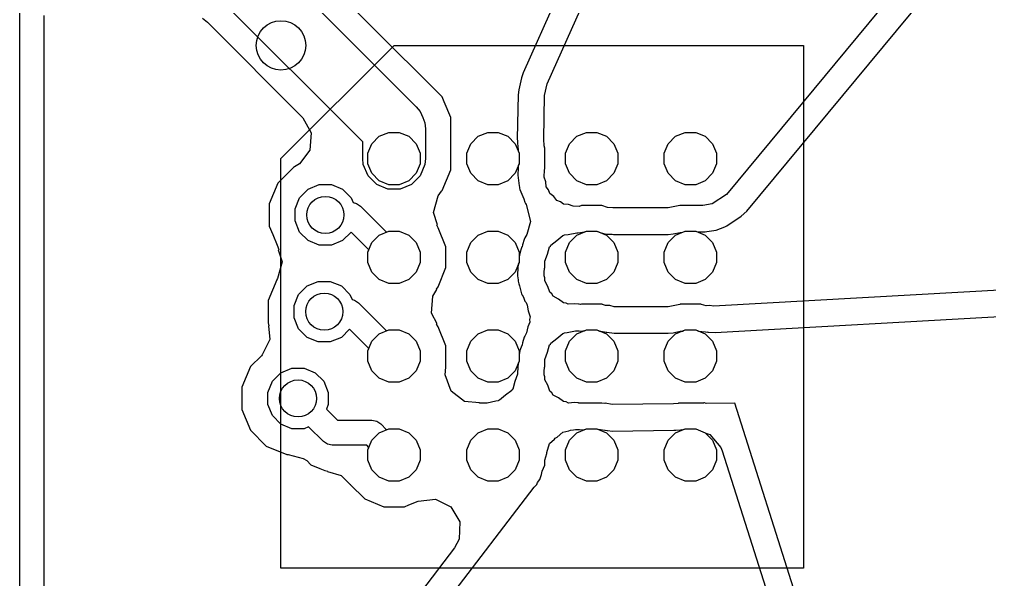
# Model space of a CAD drawing. Extents: x -28 to 34.6, y -6.7 to 48.3.
# Drawn here: x 15.497 to 19.425, y 4.337 to 6.605 of the extents above; entities that cross this region are included whole.
import ezdxf

# ---------------------------------------------------------------- set-up
doc = ezdxf.new("R2010")
doc.units = 0
doc.layers.add('BLACK', color=7, linetype='CONTINUOUS')

msp = doc.modelspace()

# ---------------------------------------------------------------- linework, layer by layer
at = {"layer": 'BLACK', "linetype": 'CONTINUOUS'}
for p, q in [((15.497245, 15.404511), (15.497245, 0)), ((17.968322, 7.354384), (17.536767, 6.388078)), ((17.634559, 6.344403), (18.084332, 7.351502)), ((19.557454, 7.339122), (18.359903, 5.896403)), ((18.442312, 5.827998), (19.639863, 7.270717)), ((16.474332, 6.881108), (17.104135, 6.251304)), ((16.915246, 6.584584), (16.612751, 6.88708)), ((16.887332, 6.108897), (16.264726, 6.731502)), ((15.597745, 0.785626), (15.597745, 6.620496)), ((16.238112, 6.609717), (16.258754, 6.593083)), ((16.258754, 6.593083), (16.645067, 6.20677)), ((17.208554, 6.291276), (16.915246, 6.584584)), ((16.556332, 6.041502), (17.014332, 6.499502)), ((17.014332, 6.499502), (18.672332, 6.499502)), ((18.672332, 6.499502), (18.672332, 4.383502)), ((17.53005, 6.367819), (17.519298, 6.319834)), ((17.530055, 6.367838), (17.53005, 6.367819)), ((17.536767, 6.388078), (17.530055, 6.367838)), ((17.623809, 6.296426), (17.634559, 6.344403)), ((17.216916, 6.271088), (17.208554, 6.291276)), ((17.516731, 6.29865), (17.513053, 6.122089)), ((17.516732, 6.298658), (17.516731, 6.29865)), ((17.519297, 6.319828), (17.516732, 6.298658)), ((17.519298, 6.319834), (17.519297, 6.319828)), ((17.62013, 6.119843), (17.623809, 6.296426)), ((17.104135, 6.251304), (17.119929, 6.23206)), ((17.243432, 6.207073), (17.216916, 6.271088)), ((16.645067, 6.20677), (16.678552, 6.145447)), ((17.119929, 6.23206), (17.130279, 6.207073)), ((17.130279, 6.207073), (17.138892, 6.186278)), ((17.243432, 5.995931), (17.243432, 6.207073)), ((17.138892, 6.186278), (17.141332, 6.161502)), ((16.678552, 6.145447), (16.673568, 6.075755)), ((16.924533, 6.101504), (16.95433, 6.131301)), ((16.924533, 6.101504), (16.95433, 6.131301)), ((16.95433, 6.131301), (16.993262, 6.147427)), ((16.95433, 6.131301), (16.993262, 6.147427)), ((16.993262, 6.147427), (17.035402, 6.147427)), ((16.993262, 6.147427), (17.035402, 6.147427)), ((17.035402, 6.147427), (17.074334, 6.131301)), ((17.035402, 6.147427), (17.074334, 6.131301)), ((17.074334, 6.131301), (17.104131, 6.101504)), ((17.074334, 6.131301), (17.104131, 6.101504)), ((17.141332, 6.161502), (17.141332, 6.041502)), ((17.324533, 6.101504), (17.35433, 6.131301)), ((17.324533, 6.101504), (17.35433, 6.131301)), ((17.35433, 6.131301), (17.393262, 6.147427)), ((17.35433, 6.131301), (17.393262, 6.147427)), ((17.393262, 6.147427), (17.435402, 6.147427)), ((17.393262, 6.147427), (17.435402, 6.147427)), ((17.435402, 6.147427), (17.474334, 6.131301)), ((17.435402, 6.147427), (17.474334, 6.131301)), ((17.474334, 6.131301), (17.504131, 6.101504)), ((17.474334, 6.131301), (17.504131, 6.101504)), ((17.724533, 6.101504), (17.75433, 6.131301)), ((17.724533, 6.101504), (17.75433, 6.131301)), ((17.75433, 6.131301), (17.793262, 6.147427)), ((17.75433, 6.131301), (17.793262, 6.147427)), ((17.793262, 6.147427), (17.835402, 6.147427)), ((17.793262, 6.147427), (17.835402, 6.147427)), ((17.835402, 6.147427), (17.874334, 6.131301)), ((17.835402, 6.147427), (17.874334, 6.131301)), ((17.874334, 6.131301), (17.904131, 6.101504)), ((17.874334, 6.131301), (17.904131, 6.101504)), ((18.124533, 6.101504), (18.15433, 6.131301)), ((18.124533, 6.101504), (18.15433, 6.131301)), ((18.15433, 6.131301), (18.193262, 6.147427)), ((18.15433, 6.131301), (18.193262, 6.147427)), ((18.193262, 6.147427), (18.235402, 6.147427)), ((18.193262, 6.147427), (18.235402, 6.147427)), ((18.235402, 6.147427), (18.274334, 6.131301)), ((18.235402, 6.147427), (18.274334, 6.131301)), ((18.274334, 6.131301), (18.304131, 6.101504)), ((18.274334, 6.131301), (18.304131, 6.101504)), ((16.887332, 6.041502), (16.887332, 6.108897)), ((16.908407, 6.062572), (16.924533, 6.101504)), ((16.908407, 6.062572), (16.924533, 6.101504)), ((17.104131, 6.101504), (17.120257, 6.062572)), ((17.104131, 6.101504), (17.120257, 6.062572)), ((17.308407, 6.062572), (17.324533, 6.101504)), ((17.308407, 6.062572), (17.324533, 6.101504)), ((17.504131, 6.101504), (17.520257, 6.062572)), ((17.504131, 6.101504), (17.520257, 6.062572)), ((17.513053, 6.122089), (17.513053, 6.122038)), ((17.513053, 6.122038), (17.513441, 6.11047)), ((17.513441, 6.11047), (17.513442, 6.110453)), ((17.513442, 6.110453), (17.515798, 6.083684)), ((17.622486, 6.093074), (17.62013, 6.119843)), ((17.624431, 6.083294), (17.622486, 6.093074)), ((17.708407, 6.062572), (17.724533, 6.101504)), ((17.708407, 6.062572), (17.724533, 6.101504)), ((17.904131, 6.101504), (17.920257, 6.062572)), ((17.904131, 6.101504), (17.920257, 6.062572)), ((18.108407, 6.062572), (18.124533, 6.101504)), ((18.108407, 6.062572), (18.124533, 6.101504)), ((18.304131, 6.101504), (18.320257, 6.062572)), ((18.304131, 6.101504), (18.320257, 6.062572)), ((16.673568, 6.075755), (16.631696, 6.019822)), ((16.908407, 6.020432), (16.908407, 6.062572)), ((16.908407, 6.020432), (16.908407, 6.062572)), ((17.120257, 6.062572), (17.120257, 6.020432)), ((17.120257, 6.062572), (17.120257, 6.020432)), ((17.308407, 6.020432), (17.308407, 6.062572)), ((17.308407, 6.020432), (17.308407, 6.062572)), ((17.515798, 6.083684), (17.515799, 6.083674)), ((17.515799, 6.083674), (17.516083, 6.08169)), ((17.516083, 6.08169), (17.516859, 6.070775)), ((17.516859, 6.070775), (17.520257, 6.062572)), ((17.520257, 6.062572), (17.520257, 6.020432)), ((17.520257, 6.062572), (17.520257, 6.020432)), ((17.520257, 6.062572), (17.520257, 6.020432)), ((17.624432, 6.083293), (17.624431, 6.083294)), ((17.624432, 5.999711), (17.624432, 6.083293)), ((17.708407, 6.020432), (17.708407, 6.062572)), ((17.708407, 6.020432), (17.708407, 6.062572)), ((17.920257, 6.062572), (17.920257, 6.020432)), ((17.920257, 6.062572), (17.920257, 6.020432)), ((18.108407, 6.020432), (18.108407, 6.062572)), ((18.108407, 6.020432), (18.108407, 6.062572)), ((18.320257, 6.062572), (18.320257, 6.020432)), ((18.320257, 6.062572), (18.320257, 6.020432)), ((16.556332, 4.383502), (16.556332, 6.041502)), ((16.631696, 6.019822), (16.611142, 6.008117)), ((16.889772, 6.016726), (16.887332, 6.041502)), ((16.908735, 5.970945), (16.889772, 6.016726)), ((16.924533, 5.9815), (16.908407, 6.020432)), ((16.924533, 5.9815), (16.908407, 6.020432)), ((17.120257, 6.020432), (17.104131, 5.9815)), ((17.120257, 6.020432), (17.104131, 5.9815)), ((17.138892, 6.016726), (17.119929, 5.970945)), ((17.141332, 6.041502), (17.138892, 6.016726)), ((17.324533, 5.9815), (17.308407, 6.020432)), ((17.324533, 5.9815), (17.308407, 6.020432)), ((17.520257, 6.020432), (17.504131, 5.9815)), ((17.520257, 6.020432), (17.504131, 5.9815)), ((17.517332, 6.013086), (17.517012, 6.004178)), ((17.520257, 6.020432), (17.517332, 6.013371)), ((17.517332, 6.013371), (17.517332, 6.013086)), ((17.724533, 5.9815), (17.708407, 6.020432)), ((17.724533, 5.9815), (17.708407, 6.020432)), ((17.920257, 6.020432), (17.904131, 5.9815)), ((17.920257, 6.020432), (17.904131, 5.9815)), ((18.124533, 5.9815), (18.108407, 6.020432)), ((18.124533, 5.9815), (18.108407, 6.020432)), ((18.320257, 6.020432), (18.304131, 5.9815)), ((18.320257, 6.020432), (18.304131, 5.9815)), ((16.607288, 6.005542), (16.543406, 5.94166)), ((16.611142, 6.008117), (16.607288, 6.005542)), ((16.943775, 5.935905), (16.908735, 5.970945)), ((16.95433, 5.951703), (16.924533, 5.9815)), ((16.95433, 5.951703), (16.924533, 5.9815)), ((17.104131, 5.9815), (17.074334, 5.951703)), ((17.104131, 5.9815), (17.074334, 5.951703)), ((17.119929, 5.970945), (17.084889, 5.935905)), ((17.208553, 5.911727), (17.243432, 5.995931)), ((17.35433, 5.951703), (17.324533, 5.9815)), ((17.35433, 5.951703), (17.324533, 5.9815)), ((17.504131, 5.9815), (17.474334, 5.951703)), ((17.504131, 5.9815), (17.474334, 5.951703)), ((17.516986, 6.003817), (17.514821, 5.973706)), ((17.514821, 5.973706), (17.520653, 5.930394)), ((17.517012, 6.004178), (17.516986, 6.003817)), ((17.621655, 5.966019), (17.623728, 5.994991)), ((17.623652, 5.995766), (17.623805, 5.996066)), ((17.623728, 5.994991), (17.623652, 5.995766)), ((17.623805, 5.996066), (17.623861, 5.996845)), ((17.623861, 5.996845), (17.62443, 5.999707)), ((17.62443, 5.999707), (17.624432, 5.999711)), ((17.75433, 5.951703), (17.724533, 5.9815)), ((17.75433, 5.951703), (17.724533, 5.9815)), ((17.904131, 5.9815), (17.874334, 5.951703)), ((17.904131, 5.9815), (17.874334, 5.951703)), ((18.15433, 5.951703), (18.124533, 5.9815)), ((18.15433, 5.951703), (18.124533, 5.9815)), ((18.304131, 5.9815), (18.274334, 5.951703)), ((18.304131, 5.9815), (18.274334, 5.951703)), ((16.543406, 5.94166), (16.508832, 5.858192)), ((16.666486, 5.916951), (16.711546, 5.935615)), ((16.711546, 5.935615), (16.760318, 5.935615)), ((16.760318, 5.935615), (16.805378, 5.916951)), ((16.989556, 5.916942), (16.943775, 5.935905)), ((16.993262, 5.935577), (16.95433, 5.951703)), ((16.993262, 5.935577), (16.95433, 5.951703)), ((17.035402, 5.935577), (16.993262, 5.935577)), ((17.035402, 5.935577), (16.993262, 5.935577)), ((17.074334, 5.951703), (17.035402, 5.935577)), ((17.074334, 5.951703), (17.035402, 5.935577)), ((17.084889, 5.935905), (17.039108, 5.916942)), ((17.393262, 5.935577), (17.35433, 5.951703)), ((17.393262, 5.935577), (17.35433, 5.951703)), ((17.435402, 5.935577), (17.393262, 5.935577)), ((17.435402, 5.935577), (17.393262, 5.935577)), ((17.474334, 5.951703), (17.435402, 5.935577)), ((17.474334, 5.951703), (17.435402, 5.935577)), ((17.628483, 5.946661), (17.621655, 5.966019)), ((17.630493, 5.926232), (17.628483, 5.946661)), ((17.793262, 5.935577), (17.75433, 5.951703)), ((17.793262, 5.935577), (17.75433, 5.951703)), ((17.835402, 5.935577), (17.793262, 5.935577)), ((17.835402, 5.935577), (17.793262, 5.935577)), ((17.874334, 5.951703), (17.835402, 5.935577)), ((17.874334, 5.951703), (17.835402, 5.935577)), ((18.193262, 5.935577), (18.15433, 5.951703)), ((18.193262, 5.935577), (18.15433, 5.951703)), ((18.235402, 5.935577), (18.193262, 5.935577)), ((18.235402, 5.935577), (18.193262, 5.935577)), ((18.274334, 5.951703), (18.235402, 5.935577)), ((18.274334, 5.951703), (18.235402, 5.935577)), ((16.631998, 5.882463), (16.666486, 5.916951)), ((16.805378, 5.916951), (16.839866, 5.882463)), ((17.039108, 5.916942), (16.989556, 5.916942)), ((17.192473, 5.890946), (17.206584, 5.908781)), ((17.206584, 5.908781), (17.208551, 5.911725)), ((17.208551, 5.911725), (17.208553, 5.911727)), ((17.520653, 5.930394), (17.521707, 5.926021)), ((17.521707, 5.926021), (17.522421, 5.921793)), ((17.522421, 5.921793), (17.523906, 5.91575)), ((17.523906, 5.91575), (17.523907, 5.915746)), ((17.523907, 5.915746), (17.523908, 5.915745)), ((17.523908, 5.915745), (17.539062, 5.878204)), ((17.639869, 5.91438), (17.630493, 5.926232)), ((17.644896, 5.900128), (17.639869, 5.91438)), ((17.661106, 5.887535), (17.644896, 5.900128)), ((18.359903, 5.896403), (18.301938, 5.857392)), ((16.508832, 5.858192), (16.508832, 5.767843)), ((16.613334, 5.837403), (16.631998, 5.882463)), ((16.839866, 5.882463), (16.848017, 5.862783)), ((16.848017, 5.862783), (16.862257, 5.85995)), ((16.862257, 5.85995), (16.878738, 5.848938)), ((17.173989, 5.823566), (17.192473, 5.890946)), ((17.539062, 5.878204), (17.543895, 5.864503)), ((17.543895, 5.864503), (17.54548, 5.862304)), ((17.54548, 5.862304), (17.546498, 5.859784)), ((17.546498, 5.859784), (17.546501, 5.85978)), ((17.546501, 5.85978), (17.546504, 5.859773)), ((17.546504, 5.859773), (17.549427, 5.854746)), ((17.549427, 5.854746), (17.566105, 5.786896)), ((17.673842, 5.871435), (17.661106, 5.887535)), ((17.688137, 5.866534), (17.673842, 5.871435)), ((17.700071, 5.857262), (17.688137, 5.866534)), ((17.720516, 5.855432), (17.700071, 5.857262)), ((17.739934, 5.848773), (17.720516, 5.855432)), ((18.301938, 5.857392), (18.26449, 5.851602)), ((16.613334, 5.788631), (16.613334, 5.837403)), ((16.878738, 5.848938), (16.98406, 5.743616)), ((17.189921, 5.772688), (17.173989, 5.823566)), ((17.763197, 5.847732), (17.739934, 5.848773)), ((17.772541, 5.851602), (17.763197, 5.847732)), ((17.856123, 5.851602), (17.772541, 5.851602)), ((17.877854, 5.842601), (17.856123, 5.851602)), ((17.899628, 5.841626), (17.877854, 5.842601)), ((17.905172, 5.841502), (17.899628, 5.841626)), ((18.123492, 5.841502), (17.905172, 5.841502)), ((18.170944, 5.850941), (18.123492, 5.841502)), ((18.172537, 5.851601), (18.170944, 5.850941)), ((18.172539, 5.851602), (18.172537, 5.851601)), ((18.172541, 5.851602), (18.172539, 5.851602)), ((18.256123, 5.851602), (18.172541, 5.851602)), ((18.26449, 5.851602), (18.256123, 5.851602)), ((18.419701, 5.807551), (18.442312, 5.827998)), ((16.631998, 5.743571), (16.613334, 5.788631)), ((17.566105, 5.786896), (17.551351, 5.733531)), ((18.361736, 5.76854), (18.419701, 5.807551)), ((16.508832, 5.767843), (16.523045, 5.733531)), ((16.666486, 5.709083), (16.631998, 5.743571)), ((16.839866, 5.743571), (16.805378, 5.709083)), ((16.840028, 5.743964), (16.839866, 5.743571)), ((16.912218, 5.671774), (16.840028, 5.743964)), ((16.95433, 5.731301), (16.993262, 5.747427)), ((16.95433, 5.731301), (16.993262, 5.747427)), ((16.98406, 5.743616), (16.993262, 5.747427)), ((16.993262, 5.747427), (17.035402, 5.747427)), ((16.993262, 5.747427), (17.035402, 5.747427)), ((16.993262, 5.747427), (17.035402, 5.747427)), ((17.035402, 5.747427), (17.074334, 5.731301)), ((17.035402, 5.747427), (17.074334, 5.731301)), ((17.035402, 5.747427), (17.074334, 5.731301)), ((17.187772, 5.771797), (17.189921, 5.772688)), ((17.192445, 5.760515), (17.187772, 5.771797)), ((17.192446, 5.760514), (17.192445, 5.760515)), ((17.224432, 5.683293), (17.192446, 5.760514)), ((17.35433, 5.731301), (17.393262, 5.747427)), ((17.35433, 5.731301), (17.393262, 5.747427)), ((17.393262, 5.747427), (17.435402, 5.747427)), ((17.393262, 5.747427), (17.435402, 5.747427)), ((17.435402, 5.747427), (17.474334, 5.731301)), ((17.435402, 5.747427), (17.474334, 5.731301)), ((17.718914, 5.734128), (17.753975, 5.740938)), ((17.753975, 5.740938), (17.758409, 5.740739)), ((17.75433, 5.731301), (17.793262, 5.747427)), ((17.75433, 5.731301), (17.793262, 5.747427)), ((17.758409, 5.740739), (17.76917, 5.742631)), ((17.76917, 5.742631), (17.785018, 5.744013)), ((17.785018, 5.744013), (17.793262, 5.747427)), ((17.793262, 5.747427), (17.835402, 5.747427)), ((17.793262, 5.747427), (17.835402, 5.747427)), ((17.793262, 5.747427), (17.835402, 5.747427)), ((17.835402, 5.747427), (17.853363, 5.739988)), ((17.835402, 5.747427), (17.874334, 5.731301)), ((17.835402, 5.747427), (17.874334, 5.731301)), ((17.853363, 5.739988), (17.873063, 5.735608)), ((17.873063, 5.735608), (17.894837, 5.734633)), ((18.123492, 5.734402), (18.144372, 5.736458)), ((18.144372, 5.736458), (18.144378, 5.73646)), ((18.144378, 5.73646), (18.144387, 5.73646)), ((18.144387, 5.73646), (18.172836, 5.74212)), ((18.15433, 5.731301), (18.193262, 5.747427)), ((18.15433, 5.731301), (18.193262, 5.747427)), ((18.172836, 5.74212), (18.182823, 5.743104)), ((18.182823, 5.743104), (18.193262, 5.747427)), ((18.193262, 5.747427), (18.235402, 5.747427)), ((18.193262, 5.747427), (18.235402, 5.747427)), ((18.193262, 5.747427), (18.235402, 5.747427)), ((18.235402, 5.747427), (18.242464, 5.744502)), ((18.235402, 5.747427), (18.274334, 5.731301)), ((18.235402, 5.747427), (18.274334, 5.731301)), ((18.242464, 5.744502), (18.264495, 5.744502)), ((18.264495, 5.744502), (18.273581, 5.745201)), ((18.273581, 5.745201), (18.280855, 5.74576)), ((18.280855, 5.74576), (18.318303, 5.75155)), ((18.318303, 5.75155), (18.35374, 5.765412)), ((18.35374, 5.765412), (18.361729, 5.768537)), ((18.361729, 5.768537), (18.36173, 5.768538)), ((18.36173, 5.768538), (18.361736, 5.76854)), ((16.523045, 5.733531), (16.541042, 5.690081)), ((16.711546, 5.690419), (16.666486, 5.709083)), ((16.805378, 5.709083), (16.760318, 5.690419)), ((16.908407, 5.662572), (16.924533, 5.701504)), ((16.908407, 5.662572), (16.924533, 5.701504)), ((16.924533, 5.701504), (16.95433, 5.731301)), ((16.924533, 5.701504), (16.95433, 5.731301)), ((17.074334, 5.731301), (17.104131, 5.701504)), ((17.074334, 5.731301), (17.104131, 5.701504)), ((17.074334, 5.731301), (17.104131, 5.701504)), ((17.104131, 5.701504), (17.120257, 5.662572)), ((17.104131, 5.701504), (17.120257, 5.662572)), ((17.104131, 5.701504), (17.120257, 5.662572)), ((17.308407, 5.662572), (17.324533, 5.701504)), ((17.308407, 5.662572), (17.324533, 5.701504)), ((17.324533, 5.701504), (17.35433, 5.731301)), ((17.324533, 5.701504), (17.35433, 5.731301)), ((17.474334, 5.731301), (17.504131, 5.701504)), ((17.474334, 5.731301), (17.504131, 5.701504)), ((17.504131, 5.701504), (17.520257, 5.662572)), ((17.504131, 5.701504), (17.520257, 5.662572)), ((17.541355, 5.714278), (17.534812, 5.691997)), ((17.543994, 5.720057), (17.541355, 5.714278)), ((17.54406, 5.720021), (17.543994, 5.720057)), ((17.551351, 5.733531), (17.54406, 5.720021)), ((17.648796, 5.690877), (17.673511, 5.709572)), ((17.673511, 5.709572), (17.696921, 5.729856)), ((17.696921, 5.729856), (17.701506, 5.730747)), ((17.701506, 5.730747), (17.70452, 5.733026)), ((17.70452, 5.733026), (17.718914, 5.734128)), ((17.708407, 5.662572), (17.724533, 5.701504)), ((17.708407, 5.662572), (17.724533, 5.701504)), ((17.724533, 5.701504), (17.75433, 5.731301)), ((17.724533, 5.701504), (17.75433, 5.731301)), ((17.874334, 5.731301), (17.904131, 5.701504)), ((17.874334, 5.731301), (17.904131, 5.701504)), ((17.894837, 5.734633), (17.897233, 5.734553)), ((17.897233, 5.734553), (17.902777, 5.734429)), ((17.902777, 5.734429), (17.905172, 5.734402)), ((17.904131, 5.701504), (17.920257, 5.662572)), ((17.904131, 5.701504), (17.920257, 5.662572)), ((17.905172, 5.734402), (17.90518, 5.734402)), ((17.90518, 5.734402), (18.123492, 5.734402)), ((18.108407, 5.662572), (18.124533, 5.701504)), ((18.108407, 5.662572), (18.124533, 5.701504)), ((18.124533, 5.701504), (18.15433, 5.731301)), ((18.124533, 5.701504), (18.15433, 5.731301)), ((18.274334, 5.731301), (18.304131, 5.701504)), ((18.274334, 5.731301), (18.304131, 5.701504)), ((18.304131, 5.701504), (18.320257, 5.662572)), ((18.304131, 5.701504), (18.320257, 5.662572)), ((16.541042, 5.690081), (16.54808, 5.673092)), ((16.54808, 5.673092), (16.545525, 5.672034)), ((16.545525, 5.672034), (16.560997, 5.622607)), ((16.760318, 5.690419), (16.711546, 5.690419)), ((16.908407, 5.662572), (16.912218, 5.671774)), ((16.908407, 5.620432), (16.908407, 5.662572)), ((16.908407, 5.620432), (16.908407, 5.662572)), ((16.908407, 5.620432), (16.908407, 5.662572)), ((17.120257, 5.662572), (17.120257, 5.620432)), ((17.120257, 5.662572), (17.120257, 5.620432)), ((17.120257, 5.662572), (17.120257, 5.620432)), ((17.224432, 5.599711), (17.224432, 5.683293)), ((17.308407, 5.620432), (17.308407, 5.662572)), ((17.308407, 5.620432), (17.308407, 5.662572)), ((17.520257, 5.662572), (17.520257, 5.620432)), ((17.520257, 5.662572), (17.520257, 5.620432)), ((17.524171, 5.662217), (17.520257, 5.643783)), ((17.524172, 5.662219), (17.524171, 5.662217)), ((17.529098, 5.675632), (17.524172, 5.662219)), ((17.529114, 5.675691), (17.529098, 5.675632)), ((17.529125, 5.675705), (17.529114, 5.675691)), ((17.531936, 5.683378), (17.529125, 5.675705)), ((17.532231, 5.684178), (17.531936, 5.683378)), ((17.532264, 5.68427), (17.532231, 5.684183)), ((17.532231, 5.684183), (17.532231, 5.684178)), ((17.534812, 5.691997), (17.532264, 5.68427)), ((17.635389, 5.654379), (17.644117, 5.684101)), ((17.644117, 5.684101), (17.647329, 5.686885)), ((17.647329, 5.686885), (17.648796, 5.690877)), ((17.708407, 5.620432), (17.708407, 5.662572)), ((17.708407, 5.620432), (17.708407, 5.662572)), ((17.920257, 5.662572), (17.920257, 5.620432)), ((17.920257, 5.662572), (17.920257, 5.620432)), ((18.108407, 5.620432), (18.108407, 5.662572)), ((18.108407, 5.620432), (18.108407, 5.662572)), ((18.320257, 5.662572), (18.320257, 5.620432)), ((18.320257, 5.662572), (18.320257, 5.620432)), ((16.560997, 5.622607), (16.542507, 5.555228)), ((16.924533, 5.5815), (16.908407, 5.620432)), ((16.924533, 5.5815), (16.908407, 5.620432)), ((16.924533, 5.5815), (16.908407, 5.620432)), ((17.120257, 5.620432), (17.104131, 5.5815)), ((17.120257, 5.620432), (17.104131, 5.5815)), ((17.120257, 5.620432), (17.104131, 5.5815)), ((17.324533, 5.5815), (17.308407, 5.620432)), ((17.324533, 5.5815), (17.308407, 5.620432)), ((17.520257, 5.620432), (17.504131, 5.5815)), ((17.520257, 5.620432), (17.504131, 5.5815)), ((17.520257, 5.620432), (17.517332, 5.613371)), ((17.520257, 5.643783), (17.520257, 5.620432)), ((17.624432, 5.621187), (17.624705, 5.625291)), ((17.624432, 5.599711), (17.624432, 5.621187)), ((17.624705, 5.625291), (17.635389, 5.654379)), ((17.724533, 5.5815), (17.708407, 5.620432)), ((17.724533, 5.5815), (17.708407, 5.620432)), ((17.920257, 5.620432), (17.904131, 5.5815)), ((17.920257, 5.620432), (17.904131, 5.5815)), ((18.124533, 5.5815), (18.108407, 5.620432)), ((18.124533, 5.5815), (18.108407, 5.620432)), ((18.320257, 5.620432), (18.304131, 5.5815)), ((18.320257, 5.620432), (18.304131, 5.5815)), ((16.95433, 5.551703), (16.924533, 5.5815)), ((16.95433, 5.551703), (16.924533, 5.5815)), ((16.95433, 5.551703), (16.924533, 5.5815)), ((17.104131, 5.5815), (17.074334, 5.551703)), ((17.104131, 5.5815), (17.074334, 5.551703)), ((17.104131, 5.5815), (17.074334, 5.551703)), ((17.192446, 5.52249), (17.224432, 5.599711)), ((17.35433, 5.551703), (17.324533, 5.5815)), ((17.35433, 5.551703), (17.324533, 5.5815)), ((17.504131, 5.5815), (17.474334, 5.551703)), ((17.504131, 5.5815), (17.474334, 5.551703)), ((17.514653, 5.58157), (17.514557, 5.566711)), ((17.514887, 5.587983), (17.514653, 5.58157)), ((17.515866, 5.602708), (17.514887, 5.587983)), ((17.517332, 5.608981), (17.515866, 5.602708)), ((17.517332, 5.613371), (17.517332, 5.608981)), ((17.621655, 5.566019), (17.621751, 5.580878)), ((17.621751, 5.580878), (17.62273, 5.595603)), ((17.62273, 5.595603), (17.624432, 5.599711)), ((17.75433, 5.551703), (17.724533, 5.5815)), ((17.75433, 5.551703), (17.724533, 5.5815)), ((17.904131, 5.5815), (17.874334, 5.551703)), ((17.904131, 5.5815), (17.874334, 5.551703)), ((18.15433, 5.551703), (18.124533, 5.5815)), ((18.15433, 5.551703), (18.124533, 5.5815)), ((18.304131, 5.5815), (18.274334, 5.551703)), ((18.304131, 5.5815), (18.274334, 5.551703)), ((16.539208, 5.55015), (16.504632, 5.466677)), ((16.540125, 5.551521), (16.539208, 5.55015)), ((16.542507, 5.555228), (16.540125, 5.551521)), ((16.662286, 5.525436), (16.707346, 5.5441)), ((16.707346, 5.5441), (16.756118, 5.5441)), ((16.756118, 5.5441), (16.801178, 5.525436)), ((16.993262, 5.535577), (16.95433, 5.551703)), ((16.993262, 5.535577), (16.95433, 5.551703)), ((16.993262, 5.535577), (16.95433, 5.551703)), ((17.074334, 5.551703), (17.035402, 5.535577)), ((17.074334, 5.551703), (17.035402, 5.535577)), ((17.074334, 5.551703), (17.035402, 5.535577)), ((17.393262, 5.535577), (17.35433, 5.551703)), ((17.393262, 5.535577), (17.35433, 5.551703)), ((17.474334, 5.551703), (17.435402, 5.535577)), ((17.474334, 5.551703), (17.435402, 5.535577)), ((17.514557, 5.566711), (17.517283, 5.550472)), ((17.517283, 5.550472), (17.517352, 5.544461)), ((17.517352, 5.544461), (17.519933, 5.534681)), ((17.624298, 5.558525), (17.621655, 5.566019)), ((17.624445, 5.545687), (17.624298, 5.558525)), ((17.63656, 5.523759), (17.624445, 5.545687)), ((17.793262, 5.535577), (17.75433, 5.551703)), ((17.793262, 5.535577), (17.75433, 5.551703)), ((17.874334, 5.551703), (17.835402, 5.535577)), ((17.874334, 5.551703), (17.835402, 5.535577)), ((18.193262, 5.535577), (18.15433, 5.551703)), ((18.193262, 5.535577), (18.15433, 5.551703)), ((18.274334, 5.551703), (18.235402, 5.535577)), ((18.274334, 5.551703), (18.235402, 5.535577)), ((16.627798, 5.490948), (16.662286, 5.525436)), ((16.801178, 5.525436), (16.835666, 5.490948)), ((17.035402, 5.535577), (16.993262, 5.535577)), ((17.035402, 5.535577), (16.993262, 5.535577)), ((17.035402, 5.535577), (16.993262, 5.535577)), ((17.170638, 5.484836), (17.187515, 5.511097)), ((17.185661, 5.512336), (17.192442, 5.522487)), ((17.187515, 5.511097), (17.185661, 5.512336)), ((17.192442, 5.522487), (17.192446, 5.52249)), ((17.435402, 5.535577), (17.393262, 5.535577)), ((17.435402, 5.535577), (17.393262, 5.535577)), ((17.519933, 5.534681), (17.520653, 5.530397)), ((17.520653, 5.530397), (17.522288, 5.52576)), ((17.522288, 5.52576), (17.523572, 5.520899)), ((17.523572, 5.520899), (17.523573, 5.520895)), ((17.523573, 5.520895), (17.530701, 5.493893)), ((17.644896, 5.500128), (17.63656, 5.523759)), ((17.653169, 5.493701), (17.644896, 5.500128)), ((17.835402, 5.535577), (17.793262, 5.535577)), ((17.835402, 5.535577), (17.793262, 5.535577)), ((18.235402, 5.535577), (18.193262, 5.535577)), ((18.235402, 5.535577), (18.193262, 5.535577)), ((19.51433, 5.511502), (18.308042, 5.443406)), ((16.504632, 5.466677), (16.504632, 5.376331)), ((16.609134, 5.445888), (16.627798, 5.490948)), ((16.835666, 5.490948), (16.844202, 5.470339)), ((16.844202, 5.470339), (16.853772, 5.468435)), ((16.853772, 5.468435), (16.870253, 5.457423)), ((17.165654, 5.415144), (17.170638, 5.484836)), ((17.530701, 5.493893), (17.533543, 5.488748)), ((17.533543, 5.488748), (17.53676, 5.482515)), ((17.53676, 5.482515), (17.539693, 5.476413)), ((17.539693, 5.476413), (17.543896, 5.4645)), ((17.543896, 5.4645), (17.548469, 5.458158)), ((17.658235, 5.484532), (17.653169, 5.493701)), ((17.680284, 5.472635), (17.658235, 5.484532)), ((17.700071, 5.457262), (17.680284, 5.472635)), ((16.609134, 5.397116), (16.609134, 5.445888)), ((16.870253, 5.457423), (16.98406, 5.343616)), ((17.548469, 5.458158), (17.553226, 5.448263)), ((17.553226, 5.448263), (17.557174, 5.424183)), ((17.557174, 5.424183), (17.565292, 5.401168)), ((17.710504, 5.456328), (17.700071, 5.457262)), ((17.719724, 5.451353), (17.710504, 5.456328)), ((17.744705, 5.453265), (17.719724, 5.451353)), ((17.760328, 5.451866), (17.744705, 5.453265)), ((17.760328, 5.451602), (17.760328, 5.451866)), ((17.763276, 5.451602), (17.760328, 5.451602)), ((17.769663, 5.45103), (17.763276, 5.451602)), ((17.772539, 5.451602), (17.769663, 5.45103)), ((17.772541, 5.451602), (17.772539, 5.451602)), ((17.856123, 5.451602), (17.772541, 5.451602)), ((17.856124, 5.451602), (17.856123, 5.451602)), ((17.856126, 5.451601), (17.856124, 5.451602)), ((17.85772, 5.450941), (17.856126, 5.451601)), ((17.870335, 5.446496), (17.85772, 5.450941)), ((17.888087, 5.446511), (17.870335, 5.446496)), ((17.905172, 5.441502), (17.888087, 5.446511)), ((18.123492, 5.441502), (17.905172, 5.441502)), ((18.170944, 5.450941), (18.123492, 5.441502)), ((18.172537, 5.451601), (18.170944, 5.450941)), ((18.172539, 5.451602), (18.172537, 5.451601)), ((18.172541, 5.451602), (18.172539, 5.451602)), ((18.256123, 5.451602), (18.172541, 5.451602)), ((18.259051, 5.45102), (18.256123, 5.451602)), ((18.277897, 5.44539), (18.259051, 5.45102)), ((18.292089, 5.446782), (18.277897, 5.44539)), ((18.308042, 5.443406), (18.292089, 5.446782)), ((16.627798, 5.352056), (16.609134, 5.397116)), ((17.188795, 5.372763), (17.165654, 5.415144)), ((17.565292, 5.401168), (17.562793, 5.38991)), ((17.562793, 5.38991), (17.564531, 5.379314)), ((18.314078, 5.336476), (19.514397, 5.404237)), ((16.504632, 5.376331), (16.507015, 5.36435)), ((16.507015, 5.36435), (16.505393, 5.364028)), ((16.505393, 5.364028), (16.511341, 5.308684)), ((16.662286, 5.317568), (16.627798, 5.352056)), ((16.833801, 5.350191), (16.801178, 5.317568)), ((16.912218, 5.271774), (16.833801, 5.350191)), ((16.95433, 5.331301), (16.993262, 5.347427)), ((16.95433, 5.331301), (16.993262, 5.347427)), ((16.98406, 5.343616), (16.993262, 5.347427)), ((16.993262, 5.347427), (17.035402, 5.347427)), ((16.993262, 5.347427), (17.035402, 5.347427)), ((16.993262, 5.347427), (17.035402, 5.347427)), ((17.035402, 5.347427), (17.074334, 5.331301)), ((17.035402, 5.347427), (17.074334, 5.331301)), ((17.035402, 5.347427), (17.074334, 5.331301)), ((17.185661, 5.370668), (17.188795, 5.372763)), ((17.192445, 5.360515), (17.185661, 5.370668)), ((17.192446, 5.360514), (17.192445, 5.360515)), ((17.224432, 5.283293), (17.192446, 5.360514)), ((17.35433, 5.331301), (17.393262, 5.347427)), ((17.35433, 5.331301), (17.393262, 5.347427)), ((17.393262, 5.347427), (17.435402, 5.347427)), ((17.393262, 5.347427), (17.435402, 5.347427)), ((17.435402, 5.347427), (17.474334, 5.331301)), ((17.435402, 5.347427), (17.474334, 5.331301)), ((17.556147, 5.359955), (17.550868, 5.336162)), ((17.564531, 5.379314), (17.556147, 5.359955)), ((17.714442, 5.337108), (17.748432, 5.344502)), ((17.748432, 5.344502), (17.752945, 5.344502)), ((17.752945, 5.344502), (17.764012, 5.344007)), ((17.75433, 5.331301), (17.793262, 5.347427)), ((17.75433, 5.331301), (17.793262, 5.347427)), ((17.764012, 5.344007), (17.777746, 5.342777)), ((17.777746, 5.342777), (17.77949, 5.343535)), ((17.77949, 5.343535), (17.784644, 5.343858)), ((17.784644, 5.343858), (17.793262, 5.347427)), ((17.793262, 5.347427), (17.835402, 5.347427)), ((17.793262, 5.347427), (17.835402, 5.347427)), ((17.793262, 5.347427), (17.835402, 5.347427)), ((17.835402, 5.347427), (17.845668, 5.343175)), ((17.835402, 5.347427), (17.874334, 5.331301)), ((17.835402, 5.347427), (17.874334, 5.331301)), ((17.845668, 5.343175), (17.850845, 5.342736)), ((17.850845, 5.342736), (17.872353, 5.339067)), ((18.15433, 5.331301), (18.193262, 5.347427)), ((18.15433, 5.331301), (18.193262, 5.347427)), ((18.172836, 5.34212), (18.175616, 5.342393)), ((18.175616, 5.342393), (18.176402, 5.342775)), ((18.176402, 5.342775), (18.177802, 5.342609)), ((18.177802, 5.342609), (18.182823, 5.343104)), ((18.182823, 5.343104), (18.193262, 5.347427)), ((18.193262, 5.347427), (18.235402, 5.347427)), ((18.193262, 5.347427), (18.235402, 5.347427)), ((18.193262, 5.347427), (18.235402, 5.347427)), ((18.235402, 5.347427), (18.246458, 5.342848)), ((18.235402, 5.347427), (18.274334, 5.331301)), ((18.235402, 5.347427), (18.274334, 5.331301)), ((18.246458, 5.342848), (18.247239, 5.342772)), ((18.247239, 5.342772), (18.247241, 5.342771)), ((18.247241, 5.342771), (18.27533, 5.340059)), ((16.511341, 5.308684), (16.480063, 5.246207)), ((16.707346, 5.298904), (16.662286, 5.317568)), ((16.801178, 5.317568), (16.756118, 5.298904)), ((16.924533, 5.301504), (16.95433, 5.331301)), ((16.924533, 5.301504), (16.95433, 5.331301)), ((17.074334, 5.331301), (17.104131, 5.301504)), ((17.074334, 5.331301), (17.104131, 5.301504)), ((17.074334, 5.331301), (17.104131, 5.301504)), ((17.324533, 5.301504), (17.35433, 5.331301)), ((17.324533, 5.301504), (17.35433, 5.331301)), ((17.474334, 5.331301), (17.504131, 5.301504)), ((17.474334, 5.331301), (17.504131, 5.301504)), ((17.541353, 5.317712), (17.534588, 5.294678)), ((17.543542, 5.322505), (17.541353, 5.317712)), ((17.543572, 5.322489), (17.543542, 5.322505)), ((17.550868, 5.336162), (17.543572, 5.322489)), ((17.648445, 5.293841), (17.673299, 5.312828)), ((17.673299, 5.312828), (17.696921, 5.333296)), ((17.696921, 5.333296), (17.701356, 5.334261)), ((17.701356, 5.334261), (17.703968, 5.336256)), ((17.703968, 5.336256), (17.714442, 5.337108)), ((17.724533, 5.301504), (17.75433, 5.331301)), ((17.724533, 5.301504), (17.75433, 5.331301)), ((17.872353, 5.339067), (17.873935, 5.338887)), ((17.873935, 5.338887), (17.875039, 5.338729)), ((17.874334, 5.331301), (17.904131, 5.301504)), ((17.874334, 5.331301), (17.904131, 5.301504)), ((17.875039, 5.338729), (17.875041, 5.338728)), ((17.875041, 5.338728), (17.90517, 5.334403)), ((17.90517, 5.334403), (17.90517, 5.334402)), ((17.90517, 5.334402), (17.905172, 5.334402)), ((17.905172, 5.334402), (18.123492, 5.334402)), ((18.123492, 5.334402), (18.144372, 5.336458)), ((18.124533, 5.301504), (18.15433, 5.331301)), ((18.124533, 5.301504), (18.15433, 5.331301)), ((18.144372, 5.336458), (18.144378, 5.33646)), ((18.144378, 5.33646), (18.144387, 5.33646)), ((18.144387, 5.33646), (18.172836, 5.34212)), ((18.274334, 5.331301), (18.304131, 5.301504)), ((18.274334, 5.331301), (18.304131, 5.301504)), ((18.27533, 5.340059), (18.281773, 5.339068)), ((18.281773, 5.339068), (18.281794, 5.339211)), ((18.281794, 5.339211), (18.285862, 5.338628)), ((18.285862, 5.338628), (18.285863, 5.338628)), ((18.285863, 5.338628), (18.285868, 5.338627)), ((18.285868, 5.338627), (18.314078, 5.336476)), ((16.756118, 5.298904), (16.707346, 5.298904)), ((16.908407, 5.262572), (16.924533, 5.301504)), ((16.908407, 5.262572), (16.924533, 5.301504)), ((16.908407, 5.262572), (16.912218, 5.271774)), ((17.104131, 5.301504), (17.120257, 5.262572)), ((17.104131, 5.301504), (17.120257, 5.262572)), ((17.104131, 5.301504), (17.120257, 5.262572)), ((17.224432, 5.199711), (17.224432, 5.283293)), ((17.308407, 5.262572), (17.324533, 5.301504)), ((17.308407, 5.262572), (17.324533, 5.301504)), ((17.504131, 5.301504), (17.520257, 5.262572)), ((17.504131, 5.301504), (17.520257, 5.262572)), ((17.523957, 5.26458), (17.520257, 5.246736)), ((17.52396, 5.264593), (17.523957, 5.26458)), ((17.528913, 5.278279), (17.52396, 5.264593)), ((17.528933, 5.278359), (17.528913, 5.278279)), ((17.528951, 5.278382), (17.528933, 5.278359)), ((17.532255, 5.287539), (17.528951, 5.278382)), ((17.534588, 5.294678), (17.532255, 5.287539)), ((17.635308, 5.257545), (17.644117, 5.287541)), ((17.644117, 5.287541), (17.6471, 5.290127)), ((17.6471, 5.290127), (17.648445, 5.293841)), ((17.708407, 5.262572), (17.724533, 5.301504)), ((17.708407, 5.262572), (17.724533, 5.301504)), ((17.904131, 5.301504), (17.920257, 5.262572)), ((17.904131, 5.301504), (17.920257, 5.262572)), ((18.108407, 5.262572), (18.124533, 5.301504)), ((18.108407, 5.262572), (18.124533, 5.301504)), ((18.304131, 5.301504), (18.320257, 5.262572)), ((18.304131, 5.301504), (18.320257, 5.262572)), ((16.476994, 5.243027), (16.432806, 5.198839)), ((16.480063, 5.246207), (16.476994, 5.243027)), ((16.908407, 5.220432), (16.908407, 5.262572)), ((16.908407, 5.220432), (16.908407, 5.262572)), ((16.908407, 5.220432), (16.908407, 5.262572)), ((17.120257, 5.262572), (17.120257, 5.220432)), ((17.120257, 5.262572), (17.120257, 5.220432)), ((17.120257, 5.262572), (17.120257, 5.220432)), ((17.308407, 5.220432), (17.308407, 5.262572)), ((17.308407, 5.220432), (17.308407, 5.262572)), ((17.520257, 5.262572), (17.520257, 5.220432)), ((17.520257, 5.262572), (17.520257, 5.220432)), ((17.520257, 5.246736), (17.520257, 5.220432)), ((17.624432, 5.224319), (17.624668, 5.228142)), ((17.624668, 5.228142), (17.635308, 5.257545)), ((17.708407, 5.220432), (17.708407, 5.262572)), ((17.708407, 5.220432), (17.708407, 5.262572)), ((17.920257, 5.262572), (17.920257, 5.220432)), ((17.920257, 5.262572), (17.920257, 5.220432)), ((18.108407, 5.220432), (18.108407, 5.262572)), ((18.108407, 5.220432), (18.108407, 5.262572)), ((18.320257, 5.262572), (18.320257, 5.220432)), ((18.320257, 5.262572), (18.320257, 5.220432)), ((16.432806, 5.198839), (16.398232, 5.115371)), ((16.555886, 5.17413), (16.600946, 5.192794)), ((16.600946, 5.192794), (16.649718, 5.192794)), ((16.649718, 5.192794), (16.694778, 5.17413)), ((16.924533, 5.1815), (16.908407, 5.220432)), ((16.924533, 5.1815), (16.908407, 5.220432)), ((16.924533, 5.1815), (16.908407, 5.220432)), ((17.120257, 5.220432), (17.104131, 5.1815)), ((17.120257, 5.220432), (17.104131, 5.1815)), ((17.120257, 5.220432), (17.104131, 5.1815)), ((17.221655, 5.166019), (17.223861, 5.196843)), ((17.223861, 5.196843), (17.22443, 5.199709)), ((17.22443, 5.199709), (17.224432, 5.199711)), ((17.324533, 5.1815), (17.308407, 5.220432)), ((17.324533, 5.1815), (17.308407, 5.220432)), ((17.520257, 5.220432), (17.504131, 5.1815)), ((17.520257, 5.220432), (17.504131, 5.1815)), ((17.514817, 5.186881), (17.514615, 5.180732)), ((17.515749, 5.201994), (17.514817, 5.186881)), ((17.516587, 5.205623), (17.515749, 5.201994)), ((17.516999, 5.212567), (17.516587, 5.205623)), ((17.520257, 5.220432), (17.516999, 5.212567)), ((17.621714, 5.180289), (17.622646, 5.195402)), ((17.622646, 5.195402), (17.624432, 5.199711)), ((17.624432, 5.199711), (17.624432, 5.224319)), ((17.724533, 5.1815), (17.708407, 5.220432)), ((17.724533, 5.1815), (17.708407, 5.220432)), ((17.920257, 5.220432), (17.904131, 5.1815)), ((17.920257, 5.220432), (17.904131, 5.1815)), ((18.124533, 5.1815), (18.108407, 5.220432)), ((18.124533, 5.1815), (18.108407, 5.220432)), ((18.320257, 5.220432), (18.304131, 5.1815)), ((18.320257, 5.220432), (18.304131, 5.1815)), ((16.521398, 5.139642), (16.555886, 5.17413)), ((16.694778, 5.17413), (16.729266, 5.139642)), ((16.95433, 5.151703), (16.924533, 5.1815)), ((16.95433, 5.151703), (16.924533, 5.1815)), ((16.95433, 5.151703), (16.924533, 5.1815)), ((16.993262, 5.135577), (16.95433, 5.151703)), ((16.993262, 5.135577), (16.95433, 5.151703)), ((16.993262, 5.135577), (16.95433, 5.151703)), ((17.074334, 5.151703), (17.035402, 5.135577)), ((17.074334, 5.151703), (17.035402, 5.135577)), ((17.074334, 5.151703), (17.035402, 5.135577)), ((17.104131, 5.1815), (17.074334, 5.151703)), ((17.104131, 5.1815), (17.074334, 5.151703)), ((17.104131, 5.1815), (17.074334, 5.151703)), ((17.244896, 5.100128), (17.221655, 5.166019)), ((17.35433, 5.151703), (17.324533, 5.1815)), ((17.35433, 5.151703), (17.324533, 5.1815)), ((17.393262, 5.135577), (17.35433, 5.151703)), ((17.393262, 5.135577), (17.35433, 5.151703)), ((17.474334, 5.151703), (17.435402, 5.135577)), ((17.474334, 5.151703), (17.435402, 5.135577)), ((17.504131, 5.1815), (17.474334, 5.151703)), ((17.504131, 5.1815), (17.474334, 5.151703)), ((17.514375, 5.168269), (17.503676, 5.138479)), ((17.514577, 5.171689), (17.514375, 5.168269)), ((17.514615, 5.180732), (17.514577, 5.171689)), ((17.621655, 5.16602), (17.621714, 5.180289)), ((17.624392, 5.158258), (17.621655, 5.16602)), ((17.624574, 5.145111), (17.624392, 5.158258)), ((17.75433, 5.151703), (17.724533, 5.1815)), ((17.75433, 5.151703), (17.724533, 5.1815)), ((17.793262, 5.135577), (17.75433, 5.151703)), ((17.793262, 5.135577), (17.75433, 5.151703)), ((17.874334, 5.151703), (17.835402, 5.135577)), ((17.874334, 5.151703), (17.835402, 5.135577)), ((17.904131, 5.1815), (17.874334, 5.151703)), ((17.904131, 5.1815), (17.874334, 5.151703)), ((18.15433, 5.151703), (18.124533, 5.1815)), ((18.15433, 5.151703), (18.124533, 5.1815)), ((18.193262, 5.135577), (18.15433, 5.151703)), ((18.193262, 5.135577), (18.15433, 5.151703)), ((18.274334, 5.151703), (18.235402, 5.135577)), ((18.274334, 5.151703), (18.235402, 5.135577)), ((18.304131, 5.1815), (18.274334, 5.151703)), ((18.304131, 5.1815), (18.274334, 5.151703)), ((16.398232, 5.115371), (16.398232, 5.025022)), ((16.502734, 5.094582), (16.521398, 5.139642)), ((16.729266, 5.139642), (16.74793, 5.094582)), ((17.035402, 5.135577), (16.993262, 5.135577)), ((17.035402, 5.135577), (16.993262, 5.135577)), ((17.035402, 5.135577), (16.993262, 5.135577)), ((17.435402, 5.135577), (17.393262, 5.135577)), ((17.435402, 5.135577), (17.393262, 5.135577)), ((17.494627, 5.108127), (17.491951, 5.105828)), ((17.503676, 5.138479), (17.494627, 5.108127)), ((17.636655, 5.12349), (17.624574, 5.145111)), ((17.644895, 5.100129), (17.636655, 5.12349)), ((17.835402, 5.135577), (17.793262, 5.135577)), ((17.835402, 5.135577), (17.793262, 5.135577)), ((18.235402, 5.135577), (18.193262, 5.135577)), ((18.235402, 5.135577), (18.193262, 5.135577)), ((16.502734, 5.04581), (16.502734, 5.094582)), ((16.74793, 5.094582), (16.74793, 5.04581)), ((17.300071, 5.057262), (17.244896, 5.100128)), ((17.465657, 5.083236), (17.441632, 5.062593)), ((17.49076, 5.102511), (17.465657, 5.083236)), ((17.491951, 5.105828), (17.49076, 5.102511)), ((17.653402, 5.09352), (17.644895, 5.100129)), ((17.658656, 5.084117), (17.653402, 5.09352)), ((17.680508, 5.07246), (17.658656, 5.084117)), ((17.70007, 5.057262), (17.680508, 5.07246)), ((16.521398, 5.00075), (16.502734, 5.04581)), ((16.74793, 5.04581), (16.740206, 5.027164)), ((17.360328, 5.051866), (17.300071, 5.057262)), ((17.360328, 5.051602), (17.360328, 5.051866)), ((17.363276, 5.051602), (17.360328, 5.051602)), ((17.369663, 5.05103), (17.363276, 5.051602)), ((17.372539, 5.051602), (17.369663, 5.05103)), ((17.390592, 5.051602), (17.372539, 5.051602)), ((17.425612, 5.059144), (17.390592, 5.051602)), ((17.435343, 5.059959), (17.425612, 5.059144)), ((17.437659, 5.061738), (17.435343, 5.059959)), ((17.441632, 5.062593), (17.437659, 5.061738)), ((17.710799, 5.056302), (17.70007, 5.057262)), ((17.720302, 5.051232), (17.710799, 5.056302)), ((17.744988, 5.05324), (17.720302, 5.051232)), ((17.760329, 5.051866), (17.744988, 5.05324)), ((17.760329, 5.051602), (17.760329, 5.051866)), ((17.763274, 5.051602), (17.760329, 5.051602)), ((17.769661, 5.05103), (17.763274, 5.051602)), ((17.772538, 5.051602), (17.769661, 5.05103)), ((17.772541, 5.051602), (17.772538, 5.051602)), ((17.856123, 5.051602), (17.772541, 5.051602)), ((17.856124, 5.051602), (17.856123, 5.051602)), ((17.868099, 5.04922), (17.856124, 5.051602)), ((17.868433, 5.050902), (17.868099, 5.04922)), ((17.897591, 5.045294), (17.868433, 5.050902)), ((18.145702, 5.048395), (17.897591, 5.045294)), ((18.164778, 5.050112), (18.145702, 5.048395)), ((18.166466, 5.050934), (18.164778, 5.050112)), ((18.168333, 5.050766), (18.166466, 5.050934)), ((18.172538, 5.051602), (18.168333, 5.050766)), ((18.268338, 5.051602), (18.172538, 5.051602)), ((18.270877, 5.051974), (18.268338, 5.052034)), ((18.268338, 5.052034), (18.268338, 5.051602)), ((18.277764, 5.050045), (18.270877, 5.051974)), ((18.394331, 5.051502), (18.277764, 5.050045)), ((18.394332, 5.051502), (18.394331, 5.051502)), ((18.394417, 5.051232), (18.394332, 5.051502)), ((18.747915, 3.934923), (18.394417, 5.051232)), ((16.398232, 5.025022), (16.432806, 4.941554)), ((16.555886, 4.966262), (16.521398, 5.00075)), ((16.740206, 5.027164), (16.785068, 4.982302)), ((16.600946, 4.947598), (16.555886, 4.966262)), ((16.668364, 4.955322), (16.649718, 4.947598)), ((16.728105, 4.895581), (16.668364, 4.955322)), ((16.785068, 4.982302), (16.924332, 4.982302)), ((16.924332, 4.982302), (16.943772, 4.978435)), ((16.943772, 4.978435), (16.960253, 4.967423)), ((16.960253, 4.967423), (16.98406, 4.943616)), ((16.432806, 4.941554), (16.49669, 4.87767)), ((16.649718, 4.947598), (16.600946, 4.947598)), ((16.924533, 4.901504), (16.95433, 4.931301)), ((16.924533, 4.901504), (16.95433, 4.931301)), ((16.95433, 4.931301), (16.993262, 4.947427)), ((16.95433, 4.931301), (16.993262, 4.947427)), ((16.98406, 4.943616), (16.993262, 4.947427)), ((16.993262, 4.947427), (17.035402, 4.947427)), ((16.993262, 4.947427), (17.035402, 4.947427)), ((16.993262, 4.947427), (17.035402, 4.947427)), ((17.035402, 4.947427), (17.074334, 4.931301)), ((17.035402, 4.947427), (17.074334, 4.931301)), ((17.035402, 4.947427), (17.074334, 4.931301)), ((17.074334, 4.931301), (17.104131, 4.901504)), ((17.074334, 4.931301), (17.104131, 4.901504)), ((17.074334, 4.931301), (17.104131, 4.901504)), ((17.324533, 4.901504), (17.35433, 4.931301)), ((17.324533, 4.901504), (17.35433, 4.931301)), ((17.324533, 4.901504), (17.35433, 4.931301)), ((17.35433, 4.931301), (17.393262, 4.947427)), ((17.35433, 4.931301), (17.393262, 4.947427)), ((17.35433, 4.931301), (17.393262, 4.947427)), ((17.393262, 4.947427), (17.435402, 4.947427)), ((17.393262, 4.947427), (17.435402, 4.947427)), ((17.393262, 4.947427), (17.435402, 4.947427)), ((17.435402, 4.947427), (17.474334, 4.931301)), ((17.435402, 4.947427), (17.474334, 4.931301)), ((17.435402, 4.947427), (17.474334, 4.931301)), ((17.474334, 4.931301), (17.504131, 4.901504)), ((17.474334, 4.931301), (17.504131, 4.901504)), ((17.474334, 4.931301), (17.504131, 4.901504)), ((17.666796, 4.90969), (17.674082, 4.913507)), ((17.674082, 4.913507), (17.696921, 4.933296)), ((17.696921, 4.933296), (17.722487, 4.938858)), ((17.722487, 4.938858), (17.728691, 4.942107)), ((17.724533, 4.901504), (17.75433, 4.931301)), ((17.724533, 4.901504), (17.75433, 4.931301)), ((17.728691, 4.942107), (17.740313, 4.942736)), ((17.740313, 4.942736), (17.748432, 4.944502)), ((17.748432, 4.944502), (17.752944, 4.944502)), ((17.752944, 4.944502), (17.763901, 4.944013)), ((17.75433, 4.931301), (17.793262, 4.947427)), ((17.75433, 4.931301), (17.793262, 4.947427)), ((17.763901, 4.944013), (17.763933, 4.944014)), ((17.763933, 4.944014), (17.76445, 4.943968)), ((17.76445, 4.943968), (17.764527, 4.943961)), ((17.764527, 4.943961), (17.777744, 4.942777)), ((17.777744, 4.942777), (17.779487, 4.943535)), ((17.779487, 4.943535), (17.784645, 4.943858)), ((17.784645, 4.943858), (17.793262, 4.947427)), ((17.793262, 4.947427), (17.835402, 4.947427)), ((17.793262, 4.947427), (17.835402, 4.947427)), ((17.793262, 4.947427), (17.835402, 4.947427)), ((17.835402, 4.947427), (17.842768, 4.944376)), ((17.835402, 4.947427), (17.874334, 4.931301)), ((17.835402, 4.947427), (17.874334, 4.931301)), ((17.842768, 4.944376), (17.847149, 4.94419)), ((17.847149, 4.94419), (17.847206, 4.944178)), ((17.847206, 4.944178), (17.849646, 4.944083)), ((17.849646, 4.944083), (17.849793, 4.944033)), ((17.849793, 4.944033), (17.867801, 4.941962)), ((17.867801, 4.941962), (17.869025, 4.941726)), ((17.869025, 4.941726), (17.877362, 4.940122)), ((17.874334, 4.931301), (17.904131, 4.901504)), ((17.874334, 4.931301), (17.904131, 4.901504)), ((17.877362, 4.940122), (17.87869, 4.940004)), ((17.87869, 4.940004), (17.898929, 4.938202)), ((17.898929, 4.938202), (18.14704, 4.941303)), ((18.124533, 4.901504), (18.15433, 4.931301)), ((18.124533, 4.901504), (18.15433, 4.931301)), ((18.14704, 4.941303), (18.155303, 4.941726)), ((18.15433, 4.931301), (18.193262, 4.947427)), ((18.15433, 4.931301), (18.193262, 4.947427)), ((18.155303, 4.941726), (18.174379, 4.943443)), ((18.174379, 4.943443), (18.174384, 4.943445)), ((18.174384, 4.943445), (18.179991, 4.943949)), ((18.179991, 4.943949), (18.180033, 4.943474)), ((18.180033, 4.943474), (18.184747, 4.943901)), ((18.184747, 4.943901), (18.193262, 4.947427)), ((18.193262, 4.947427), (18.235402, 4.947427)), ((18.193262, 4.947427), (18.235402, 4.947427)), ((18.193262, 4.947427), (18.235402, 4.947427)), ((18.235402, 4.947427), (18.274334, 4.931301)), ((18.235402, 4.947427), (18.274334, 4.931301)), ((18.235402, 4.947427), (18.274334, 4.931301)), ((18.274334, 4.931301), (18.276123, 4.929512)), ((18.274334, 4.931301), (18.304131, 4.901504)), ((18.274334, 4.931301), (18.304131, 4.901504)), ((18.276123, 4.929512), (18.292111, 4.924817)), ((18.292111, 4.924817), (18.337866, 4.872013)), ((16.49669, 4.87767), (16.580159, 4.843096)), ((16.744586, 4.884569), (16.728105, 4.895581)), ((16.764026, 4.880702), (16.744586, 4.884569)), ((16.90329, 4.880702), (16.764026, 4.880702)), ((16.912218, 4.871774), (16.90329, 4.880702)), ((16.908407, 4.862572), (16.924533, 4.901504)), ((16.908407, 4.862572), (16.924533, 4.901504)), ((16.908407, 4.862572), (16.912218, 4.871774)), ((17.104131, 4.901504), (17.120257, 4.862572)), ((17.104131, 4.901504), (17.120257, 4.862572)), ((17.104131, 4.901504), (17.120257, 4.862572)), ((17.308407, 4.862572), (17.324533, 4.901504)), ((17.308407, 4.862572), (17.324533, 4.901504)), ((17.308407, 4.862572), (17.324533, 4.901504)), ((17.504131, 4.901504), (17.520257, 4.862572)), ((17.504131, 4.901504), (17.520257, 4.862572)), ((17.504131, 4.901504), (17.520257, 4.862572)), ((17.633357, 4.8509), (17.644117, 4.887541)), ((17.644117, 4.887541), (17.663995, 4.904766)), ((17.663995, 4.904766), (17.666796, 4.90969)), ((17.708407, 4.862572), (17.724533, 4.901504)), ((17.708407, 4.862572), (17.724533, 4.901504)), ((17.904131, 4.901504), (17.920257, 4.862572)), ((17.904131, 4.901504), (17.920257, 4.862572)), ((18.108407, 4.862572), (18.124533, 4.901504)), ((18.108407, 4.862572), (18.124533, 4.901504)), ((18.304131, 4.901504), (18.320257, 4.862572)), ((18.304131, 4.901504), (18.320257, 4.862572)), ((18.337866, 4.872013), (18.343286, 4.857936)), ((16.580159, 4.843096), (16.584836, 4.843096)), ((16.584836, 4.843096), (16.646734, 4.826542)), ((16.908407, 4.820432), (16.908407, 4.862572)), ((16.908407, 4.820432), (16.908407, 4.862572)), ((16.908407, 4.820432), (16.908407, 4.862572)), ((17.120257, 4.862572), (17.120257, 4.820432)), ((17.120257, 4.862572), (17.120257, 4.820432)), ((17.120257, 4.862572), (17.120257, 4.820432)), ((17.308407, 4.820432), (17.308407, 4.862572)), ((17.308407, 4.820432), (17.308407, 4.862572)), ((17.308407, 4.820432), (17.308407, 4.862572)), ((17.520257, 4.862572), (17.520257, 4.820432)), ((17.520257, 4.862572), (17.520257, 4.820432)), ((17.520257, 4.862572), (17.520257, 4.820432)), ((17.624432, 4.820502), (17.632336, 4.847421)), ((17.632253, 4.848957), (17.633357, 4.8509)), ((17.632336, 4.847421), (17.632253, 4.848957)), ((17.708407, 4.820432), (17.708407, 4.862572)), ((17.708407, 4.820432), (17.708407, 4.862572)), ((17.920257, 4.862572), (17.920257, 4.820432)), ((17.920257, 4.862572), (17.920257, 4.820432)), ((18.108407, 4.820432), (18.108407, 4.862572)), ((18.108407, 4.820432), (18.108407, 4.862572)), ((18.320257, 4.862572), (18.320257, 4.820432)), ((18.320257, 4.862572), (18.320257, 4.820432)), ((18.343286, 4.857936), (18.645797, 3.902635)), ((16.646734, 4.826542), (16.66093, 4.818364)), ((16.66093, 4.818364), (16.677415, 4.801879)), ((16.677415, 4.801879), (16.713123, 4.787089)), ((16.924533, 4.7815), (16.908407, 4.820432)), ((16.924533, 4.7815), (16.908407, 4.820432)), ((16.924533, 4.7815), (16.908407, 4.820432)), ((17.120257, 4.820432), (17.104131, 4.7815)), ((17.120257, 4.820432), (17.104131, 4.7815)), ((17.120257, 4.820432), (17.104131, 4.7815)), ((17.324533, 4.7815), (17.308407, 4.820432)), ((17.324533, 4.7815), (17.308407, 4.820432)), ((17.324533, 4.7815), (17.308407, 4.820432)), ((17.520257, 4.820432), (17.504131, 4.7815)), ((17.520257, 4.820432), (17.504131, 4.7815)), ((17.520257, 4.820432), (17.504131, 4.7815)), ((17.614297, 4.775244), (17.624432, 4.799711)), ((17.624432, 4.799711), (17.624432, 4.820502)), ((17.724533, 4.7815), (17.708407, 4.820432)), ((17.724533, 4.7815), (17.708407, 4.820432)), ((17.920257, 4.820432), (17.904131, 4.7815)), ((17.920257, 4.820432), (17.904131, 4.7815)), ((18.124533, 4.7815), (18.108407, 4.820432)), ((18.124533, 4.7815), (18.108407, 4.820432)), ((18.320257, 4.820432), (18.304131, 4.7815)), ((18.320257, 4.820432), (18.304131, 4.7815)), ((16.713123, 4.787089), (16.72058, 4.784001)), ((16.72058, 4.784001), (16.720582, 4.783999)), ((16.720582, 4.783999), (16.733609, 4.778603)), ((16.733609, 4.778603), (16.73361, 4.778603)), ((16.73361, 4.778603), (16.733612, 4.778602)), ((16.733612, 4.778602), (16.733613, 4.778602)), ((16.733613, 4.778602), (16.733614, 4.778602)), ((16.733614, 4.778602), (16.745589, 4.77622)), ((16.745589, 4.77622), (16.745311, 4.774825)), ((16.745311, 4.774825), (16.799485, 4.758917)), ((16.799485, 4.758917), (16.835548, 4.723494)), ((16.95433, 4.751703), (16.924533, 4.7815)), ((16.95433, 4.751703), (16.924533, 4.7815)), ((16.95433, 4.751703), (16.924533, 4.7815)), ((17.104131, 4.7815), (17.074334, 4.751703)), ((17.104131, 4.7815), (17.074334, 4.751703)), ((17.104131, 4.7815), (17.074334, 4.751703)), ((17.35433, 4.751703), (17.324533, 4.7815)), ((17.35433, 4.751703), (17.324533, 4.7815)), ((17.35433, 4.751703), (17.324533, 4.7815)), ((17.504131, 4.7815), (17.474334, 4.751703)), ((17.504131, 4.7815), (17.474334, 4.751703)), ((17.504131, 4.7815), (17.474334, 4.751703)), ((17.604331, 4.741506), (17.610869, 4.761948)), ((17.610869, 4.761948), (17.611827, 4.761642)), ((17.611827, 4.761642), (17.614297, 4.775244)), ((17.75433, 4.751703), (17.724533, 4.7815)), ((17.75433, 4.751703), (17.724533, 4.7815)), ((17.904131, 4.7815), (17.874334, 4.751703)), ((17.904131, 4.7815), (17.874334, 4.751703)), ((18.15433, 4.751703), (18.124533, 4.7815)), ((18.15433, 4.751703), (18.124533, 4.7815)), ((18.304131, 4.7815), (18.274334, 4.751703)), ((18.304131, 4.7815), (18.274334, 4.751703)), ((16.835548, 4.723494), (16.836216, 4.722493)), ((16.836216, 4.722493), (16.836218, 4.72249)), ((16.836218, 4.72249), (16.89532, 4.663388)), ((16.993262, 4.735577), (16.95433, 4.751703)), ((16.993262, 4.735577), (16.95433, 4.751703)), ((16.993262, 4.735577), (16.95433, 4.751703)), ((17.035402, 4.735577), (16.993262, 4.735577)), ((17.035402, 4.735577), (16.993262, 4.735577)), ((17.035402, 4.735577), (16.993262, 4.735577)), ((17.074334, 4.751703), (17.035402, 4.735577)), ((17.074334, 4.751703), (17.035402, 4.735577)), ((17.074334, 4.751703), (17.035402, 4.735577)), ((17.393262, 4.735577), (17.35433, 4.751703)), ((17.393262, 4.735577), (17.35433, 4.751703)), ((17.393262, 4.735577), (17.35433, 4.751703)), ((17.435402, 4.735577), (17.393262, 4.735577)), ((17.435402, 4.735577), (17.393262, 4.735577)), ((17.435402, 4.735577), (17.393262, 4.735577)), ((17.474334, 4.751703), (17.435402, 4.735577)), ((17.474334, 4.751703), (17.435402, 4.735577)), ((17.474334, 4.751703), (17.435402, 4.735577)), ((17.581309, 4.711354), (17.592446, 4.72249)), ((17.592446, 4.72249), (17.595566, 4.730024)), ((17.595566, 4.730024), (17.604332, 4.741502)), ((17.604332, 4.741502), (17.604331, 4.741506)), ((17.793262, 4.735577), (17.75433, 4.751703)), ((17.793262, 4.735577), (17.75433, 4.751703)), ((17.835402, 4.735577), (17.793262, 4.735577)), ((17.835402, 4.735577), (17.793262, 4.735577)), ((17.874334, 4.751703), (17.835402, 4.735577)), ((17.874334, 4.751703), (17.835402, 4.735577)), ((18.193262, 4.735577), (18.15433, 4.751703)), ((18.193262, 4.735577), (18.15433, 4.751703)), ((18.235402, 4.735577), (18.193262, 4.735577)), ((18.235402, 4.735577), (18.193262, 4.735577)), ((18.274334, 4.751703), (18.235402, 4.735577)), ((18.274334, 4.751703), (18.235402, 4.735577)), ((17.210094, 4.225239), (17.581309, 4.711354)), ((16.89532, 4.663388), (16.972541, 4.631402)), ((17.056126, 4.631403), (17.07446, 4.638998)), ((17.07446, 4.638998), (17.112316, 4.654679)), ((17.112316, 4.654679), (17.181784, 4.662148)), ((17.181784, 4.662148), (17.244264, 4.630874)), ((16.972541, 4.631402), (16.972543, 4.631402)), ((16.972543, 4.631402), (17.056121, 4.631402)), ((17.056121, 4.631402), (17.056123, 4.631402)), ((17.056123, 4.631402), (17.056124, 4.631403)), ((17.056124, 4.631403), (17.056126, 4.631403)), ((17.244264, 4.630874), (17.279917, 4.570786)), ((17.279917, 4.570786), (17.277424, 4.500961)), ((17.277424, 4.500961), (17.258321, 4.464861)), ((17.258321, 4.464861), (17.124959, 4.290219)), ((18.672332, 4.383502), (16.556332, 4.383502))]:
    msp.add_line(p, q, dxfattribs=at)
at = {"layer": 'BLACK'}
for centre, radius in [((16.556332, 6.499502), 0.1), ((16.735932, 5.813017), 0.075), ((16.731732, 5.421502), 0.075), ((16.625332, 5.070196), 0.075)]:
    msp.add_circle(centre, radius, dxfattribs=at)

doc.saveas('drawing.dxf')
